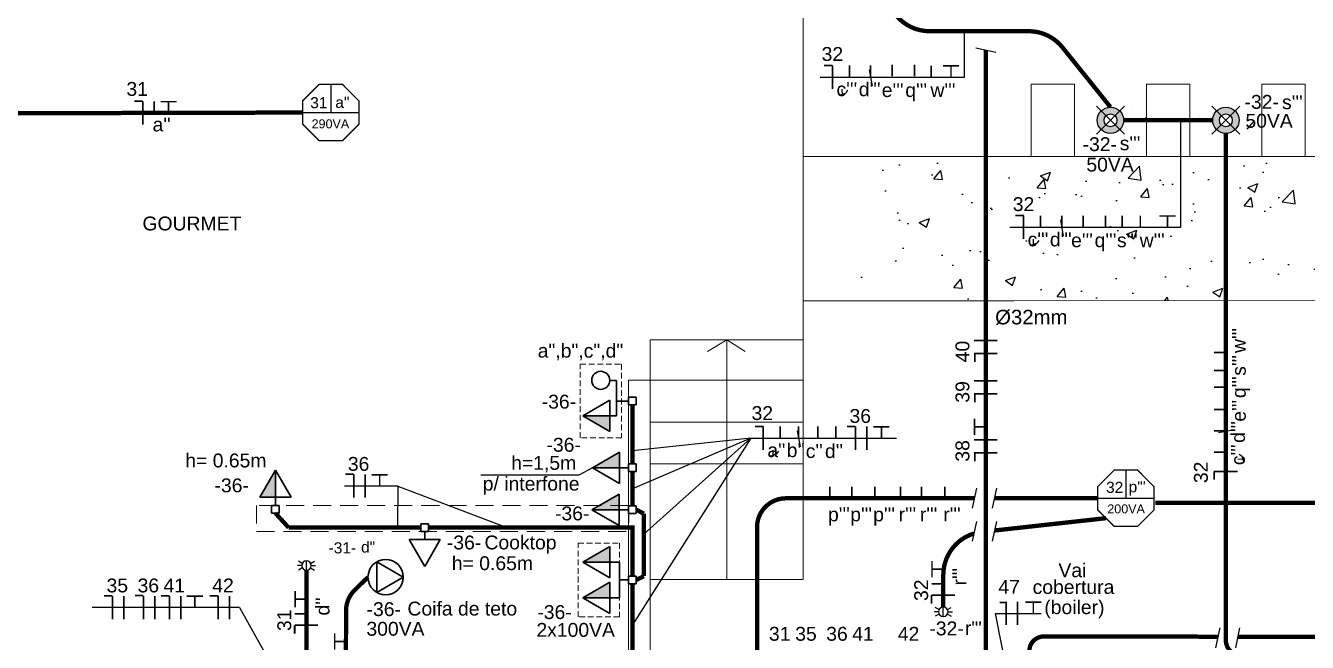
# Model space of a CAD drawing. Header units: millimetres. Extents: x 6597 to 20911, y -10306 to -132.
# Drawn here: x 10610 to 11499, y -6106 to -5679 of the extents above; entities that cross this region are included whole.
import ezdxf
from ezdxf.enums import TextEntityAlignment as Align

# ---------------------------------------------------------------- set-up
doc = ezdxf.new("R2010")
doc.units = ezdxf.units.MM
doc.header["$LTSCALE"] = 25
doc.header["$MEASUREMENT"] = 0
for name, pattern in [('DASHDOT2', [12.7, 6.35, -3.175, 0, -3.175]), ('Dashed', [0.75, 0.5, -0.25]), ('HIDDEN', [9.525, 6.35, -3.175])]:
    doc.linetypes.add(name, pattern=pattern)
for name, color, linetype, lineweight in [('1', 253, 'Continuous', 0), ('EL-Condutos', 5, 'Continuous', 30), ('MAAI - ALVENARIA', 7, 'Continuous', 0), ('P-SIMBOL', 1, 'Continuous', 30), ('TEXTO', 7, 'Continuous', 30), ('TOMADAS', 1, 'Continuous', 20)]:
    doc.layers.add(name, color=color, linetype=linetype, lineweight=lineweight)
for name, color, linetype in [('CIRCUITOS', 7, 'Continuous'), ('Iluminação1', 1, 'Continuous'), ('MAAI - ELÉTRICA', 3, 'Continuous'), ('MAAI - VEGETAÇÃO', 106, 'Continuous')]:
    doc.layers.add(name, color=color, linetype=linetype)
doc.styles.add('Arial', font='arial.ttf')
doc.styles.add('ETECARIAL', font='arial.ttf')

# ---------------------------------------------------------------- blocks, each defined once
blk = doc.blocks.new('A$C13782EA1')
at = {"color": 0}
blk.add_lwpolyline([(0.0552, 0.0148), (0.221, 0.1105), (0.0552, 0.2062)], close=True, dxfattribs=at)
blk.add_circle((0.1105, 0.1105), 0.1105, dxfattribs=at)

msp = doc.modelspace()

# ---------------------------------------------------------------- hatches: boundary and pattern name
at = {"layer": 'Iluminação1'}
h = msp.add_hatch(color=256, dxfattribs=at)
h.dxf.hatch_style = 1
h.paths.add_polyline_path([(11355.89, -5750.84, 1), (11368.82, -5737.91, 1)])
h.paths.add_polyline_path([(11365.51, -5741.22, -1), (11359.2, -5747.53, -1)], flags=16)
h = msp.add_hatch(color=256, dxfattribs=at)
h.dxf.hatch_style = 1
h.paths.add_polyline_path([(11435.89, -5750.84, 1), (11448.82, -5737.91, 1)])
h.paths.add_polyline_path([(11445.51, -5741.22, -1), (11439.2, -5747.53, -1)], flags=16)
at = {"layer": 'MAAI - VEGETAÇÃO', "transparency": 33554559}
h = msp.add_hatch(dxfattribs=at)
h.set_pattern_fill('AR-CONC', color=256, scale=10)
h.set_pattern_definition([(50, (-24217.496, -17853.917), (71.72602, -6.27521), [7.5, -82.5]), (355, (-24217.496, -17853.92), (-13.87513, 75.21921), [6, -66]), (100.45144, (-24211.52, -17854.44), (57.85088, 68.944), [6.37402, -70.11421]), (46.1842, (-24217.5, -17833.92), (106.72413, -16.55193), [11.25, -123.75]), (96.63564, (-24208.6, -17835.3), (93.4662, 97.41186), [9.56103, -105.17138]), (351.18416, (-24217.5, -17833.92), (93.4662, 97.41186), [9, -99]), (21, (-24207.496, -17838.917), (59.690705, -40.26189), [7.5, -82.5]), (326, (-24207.496, -17838.92), (24.33153, 72.515), [6, -66]), (71.45144, (-24202.52, -17842.27), (84.02224, 32.25312), [6.37402, -70.11421]), (37.5, (-24217.496, -17853.917), (1.215986, 33.289385), [0, -65.2, 0, -67, 0, -66.25]), (7.5, (-24217.496, -17853.917), (26.306954, 39.44117), [0, -38.2, 0, -63.7, 0, -25.25]), (327.5, (-24239.796, -17853.917), (53.382244, -2.255487), [0, -25, 0, -78, 0, -103.5]), (317.5, (-24249.796, -17853.917), (58.318617, 10.0105), [0, -32.5, 0, -51.8, 0, -73.5])])
h.paths.add_polyline_path([(12117.36, -5784.38), (12220.02, -5784.38), (12220.02, -5769.38), (11189.36, -5769.38), (11189.36, -5869.38), (11199.36, -5869.38), (11295.36, -5869.38), (11714.04, -5868.58), (11885.71, -5869.38), (12017.36, -5869.38), (12056.86, -5869.38), (12068.86, -5869.38), (12117.36, -5869.38), (12117.36, -5839.56), (12117.36, -5839.56), (12117.36, -5827.56)])
at = {"layer": 'P-SIMBOL', "linetype": 'Continuous'}
for points in [[(11015.23, -5949.12), (10996.48, -5949.12), (11015.23, -5959.94)], [(11021.93, -5985.05), (11003.18, -5985.05), (11021.93, -5974.22)], [(10783.45, -6005.54), (10783.45, -5986.79), (10772.63, -6005.54)], [(11021.66, -6014.19), (11002.91, -6014.19), (11021.66, -6003.37)], [(11015.23, -6050.5), (10996.48, -6050.5), (11015.23, -6039.67)], [(11015.23, -6075.09), (10996.48, -6075.09), (11015.23, -6064.27)]]:
    msp.add_hatch(color=256, dxfattribs=at).paths.add_polyline_path(points)

# ---------------------------------------------------------------- linework, layer by layer
at = {"layer": '1', "linetype": 'Dashed'}
msp.add_lwpolyline([(11028.36, -6011.16), (10770.36, -6011.16), (10770.36, -6029.16), (11028.36, -6029.16), (11028.37, -6011.16)], dxfattribs=at)
at = {"layer": 'CIRCUITOS'}
for p, q in [((11261.06, -5714.49), (11261.06, -5682.68)), ((11269.08, -5694.26), (11282.9, -5697.19)), ((11161.05, -5714.49), (11261.06, -5714.49)), ((11411.14, -5818.5), (11411.14, -5744.38)), ((11292.65, -5818.5), (11411.14, -5818.5)), ((11113, -5964.52), (11031.01, -5973.39)), ((11113, -5964.52), (11031.01, -6093.92)), ((11113, -5964.52), (11031.01, -5999.62)), ((11113, -5964.52), (11038.94, -6031)), ((11113, -5964.52), (11214.05, -5964.52)), ((11003.18, -5985.05), (10993.78, -5990.16)), ((10993.78, -5990.16), (10925.98, -5990.16)), ((10868.26, -5997.73), (10831.26, -5997.73)), ((10868.26, -5997.73), (10868, -6026.51)), ((10868.26, -5997.73), (10943.83, -6026.51)), ((11269.5, -5999.21), (11266.56, -6013.03)), ((11283.31, -5999.21), (11280.38, -6013.03)), ((11269.5, -6022.19), (11266.56, -6036)), ((11283.31, -6022.19), (11280.38, -6036)), ((10758.49, -6081.92), (10656.5, -6081.92)), ((10758.49, -6081.92), (10824.76, -6200.01)), ((11282.68, -6085.92), (11314.33, -6085.92)), ((11292.33, -6135.45), (11282.68, -6085.92)), ((11438.08, -6095.97), (11435.15, -6109.79)), ((11451.89, -6095.97), (11448.96, -6109.79))]:
    msp.add_line(p, q, dxfattribs=at)
at = {"layer": 'CIRCUITOS', "color": 244, "true_color": 0x991b1e}
for points, const_width in [([(11163.74, -5706.36), (11169.66, -5706.36)], 1.16), ([(11169.66, -5706.36), (11169.66, -5722.62)], 1.16), ([(11296.42, -5810.37), (11302.33, -5810.37)], 1.16), ([(11302.16, -5810.37), (11302.16, -5826.63)], 1.16), ([(11370.51, -5810.37), (11370.51, -5818.5)], 1.11), ([(11434.23, -5917.7), (11442.36, -5917.7)], 1.11), ([(11434.23, -5993.4), (11434.23, -5987.49)], 1.16), ([(11434.23, -5987.66), (11450.49, -5987.66)], 1.16)]:
    msp.add_lwpolyline(points, dxfattribs=dict(at, const_width=const_width))
at = {"layer": 'CIRCUITOS'}
for points, const_width in [([(11181.36, -5706.36), (11181.36, -5714.49)], 1.16), ([(11196.11, -5706.36), (11196.11, -5714.49)], 1.16), ([(11210.99, -5705.79), (11210.99, -5713.92)], 1.16), ([(11226.42, -5705.79), (11226.42, -5713.92)], 1.16), ([(11238.01, -5706.65), (11238.01, -5714.49)], 1.11), ([(11246.17, -5706.65), (11257.42, -5706.65)], 1.11), ([(11251.79, -5706.65), (11251.79, -5714.49)], 1.11), ([(10685.62, -5731.19), (10691.53, -5731.19)], 1.16), ([(10691.53, -5731.19), (10691.53, -5747.46)], 1.16), ([(10699.39, -5731.19), (10699.39, -5738)], 1.16), ([(10703.82, -5731.48), (10715.06, -5731.48)], 1.11), ([(10709.44, -5731.48), (10709.44, -5738)], 1.11), ([(11313.87, -5810.37), (11313.87, -5818.5)], 1.16), ([(11328.62, -5810.37), (11328.62, -5818.5)], 1.16), ([(11343.5, -5810.37), (11343.5, -5818.5)], 1.16), ([(11358.92, -5810.37), (11358.92, -5818.5)], 1.16), ([(11383.05, -5810.37), (11383.05, -5818.5)], 1.11), ([(11396.25, -5810.66), (11407.5, -5810.66)], 1.11), ([(11401.87, -5810.66), (11401.87, -5818.5)], 1.11), ([(11267.78, -5897), (11284.04, -5897)], 1.16), ([(11267.78, -5906.01), (11284.04, -5906.01)], 1.16), ([(11268.35, -5911.75), (11268.35, -5905.84)], 1.16), ([(11434.23, -5905.16), (11442.36, -5905.16)], 1.11), ([(11267.78, -5924.95), (11284.04, -5924.95)], 1.16), ([(11267.78, -5933.95), (11284.04, -5933.95)], 1.16), ([(11268.35, -5939.7), (11268.35, -5933.78)], 1.16), ([(11434.23, -5929.29), (11442.36, -5929.29)], 1.16), ([(11434.23, -5944.71), (11442.36, -5944.71)], 1.16), ([(11268.07, -5962.29), (11268.07, -5951.05)], 1.11), ([(11115.87, -5956.39), (11121.78, -5956.39)], 1.16), ([(11121.61, -5956.39), (11121.61, -5972.65)], 1.16), ([(11133.42, -5956.39), (11133.42, -5964.52)], 1.16), ([(11146.17, -5956.39), (11146.17, -5964.52)], 1.16), ([(11159.55, -5956.39), (11159.55, -5964.52)], 1.16), ([(11171.98, -5956.39), (11171.98, -5964.52)], 1.16), ([(11179.65, -5956.39), (11185.56, -5956.39)], 1.16), ([(11185.56, -5956.39), (11185.56, -5972.65)], 1.16), ([(11193.42, -5956.39), (11193.42, -5972.65)], 1.16), ([(11197.93, -5956.68), (11209.17, -5956.68)], 1.11), ([(11203.55, -5956.68), (11203.55, -5964.52)], 1.11), ([(11268.07, -5956.67), (11275.91, -5956.67)], 1.11), ([(11434.23, -5959.6), (11442.36, -5959.6)], 1.16), ([(11267.78, -5965.79), (11284.04, -5965.79)], 1.16), ([(11267.78, -5974.8), (11284.04, -5974.8)], 1.16), ([(11268.35, -5980.54), (11268.35, -5974.63)], 1.16), ([(11434.23, -5974.35), (11442.36, -5974.35)], 1.16), ([(10831.86, -5989.59), (10837.77, -5989.59)], 1.16), ([(10837.77, -5989.59), (10837.77, -6005.86)], 1.16), ([(10845.63, -5989.59), (10845.63, -6005.86)], 1.16), ([(10850.14, -5989.88), (10861.38, -5989.88)], 1.11), ([(10855.76, -5989.88), (10855.76, -5997.73)], 1.11), ([(11167.76, -5998.07), (11167.76, -6006.21)], 1.16), ([(11183.14, -5998.07), (11183.14, -6006.21)], 1.16), ([(11199.06, -5998.07), (11199.06, -6006.21)], 1.16), ([(11216.72, -5998.07), (11216.72, -6006.21)], 1.16), ([(11231.41, -5998.07), (11231.41, -6006.21)], 1.16), ([(11247.61, -5998.07), (11247.61, -6006.21)], 1.16), ([(11238.63, -6060.9), (11238.63, -6049.66)], 1.11), ([(11238.63, -6055.28), (11246.47, -6055.28)], 1.11), ([(11238.34, -6065.41), (11246.47, -6065.41)], 1.16), ([(10664.59, -6073.79), (10670.5, -6073.79)], 1.16), ([(10670.5, -6073.79), (10670.5, -6090.05)], 1.16), ([(10678.37, -6073.79), (10678.37, -6090.05)], 1.16), ([(10686.09, -6073.57), (10692, -6073.57)], 1.16), ([(10692, -6073.79), (10692, -6090.05)], 1.16), ([(10699.87, -6073.79), (10699.87, -6090.05)], 1.16), ([(10704.09, -6073.79), (10710, -6073.79)], 1.16), ([(10710, -6073.79), (10710, -6090.05)], 1.16), ([(10717.87, -6073.79), (10717.87, -6090.05)], 1.16), ([(10721.91, -6074.08), (10733.16, -6074.08)], 1.11), ([(10727.53, -6074.08), (10727.53, -6081.92)], 1.11), ([(10737.87, -6073.79), (10743.79, -6073.79)], 1.16), ([(10743.79, -6073.79), (10743.79, -6090.05)], 1.16), ([(10751.65, -6073.79), (10751.65, -6090.05)], 1.16), ([(10797.11, -6081.73), (10797.11, -6070.49)], 1.11), ([(10797.11, -6076.11), (10804.95, -6076.11)], 1.11), ([(11238.34, -6073.27), (11254.6, -6073.27)], 1.16), ([(11238.34, -6079.18), (11238.34, -6073.27)], 1.16), ([(11290.16, -6077.79), (11290.16, -6094.05)], 1.16), ([(11290.16, -6077.79), (11290.16, -6094.05)], 1.16), ([(11298.02, -6077.79), (11298.02, -6094.05)], 1.16), ([(11303.27, -6078.08), (11314.51, -6078.08)], 1.11), ([(11308.89, -6078.08), (11308.89, -6085.92)], 1.11), ([(10796.82, -6086.24), (10804.95, -6086.24)], 1.16), ([(11285.5, -6078.36), (11290.33, -6078.36)], 1.16), ([(10796.82, -6094.1), (10813.08, -6094.1)], 1.16), ([(10796.82, -6100.01), (10796.82, -6094.1)], 1.16), ([(10824.56, -6110.98), (10824.56, -6099.74)], 1.11), ([(10824.56, -6105.36), (10832.4, -6105.36)], 1.11)]:
    msp.add_lwpolyline(points, dxfattribs=dict(at, const_width=const_width))
at = {"layer": 'EL-Condutos', "linetype": 'Dashed', "const_width": 3}
for points in [[(11135.38, -5520.86), (11210.32, -5666.41, 0.280896), (11236.99, -5682.68), (11305.69, -5682.68, -0.227074), (11329.07, -5693.87), (11362.36, -5735.23)], [(11442.36, -5753.52), (11442.36, -6104.67, 0.414214), (11452.36, -6114.67), (11463.16, -6114.67)], [(11450.59, -6102.1), (11856.15, -6102.6, 0.414599), (11866.17, -6092.6), (11866.17, -6056.64, -0.414214), (11876.17, -6046.64), (12459.66, -6046.64)], [(11306.13, -6157.91), (11306.13, -6111.93, -0.414577), (11316.14, -6101.93), (11436.78, -6102.08)]]:
    msp.add_lwpolyline(points, format="xyb", dxfattribs=at)
for points in [[(11276.01, -6157.91), (11276.01, -5695.73)], [(11371.5, -5744.38), (11433.21, -5744.38)]]:
    msp.add_lwpolyline(points, dxfattribs=at)
at = {"layer": 'EL-Condutos', "const_width": 3}
for points in [[(10556.94, -5739.63), (10802.38, -5739.02)], [(11031.01, -5941.5), (11031.01, -5982.4)], [(11031.01, -5987.7), (11031.01, -6011.54)], [(11281.82, -6006.21), (11353.55, -6006.21)], [(10792.61, -6026.51), (10783.45, -6016.47)], [(11033.66, -6014.19), (11038.94, -6016.85)], [(11038.94, -6060.14), (11038.94, -6016.85)], [(11393.45, -6009.39), (11812.7, -6009.39)], [(11281.96, -6028.52), (11359.26, -6019.99)], [(10792.61, -6026.51), (10884.31, -6026.51)], [(10889.62, -6026.51), (11031.05, -6026.51), (11031.01, -6060.14)], [(11033.66, -6062.8), (11038.94, -6060.14)], [(11031.01, -6206.75), (11031.01, -6065.45)]]:
    msp.add_lwpolyline(points, dxfattribs=at)
for points in [[(11117.36, -6130.2), (11117.36, -6026.21, -0.414214), (11137.36, -6006.21), (11268.01, -6006.21)], [(11246.47, -6081.58), (11246.47, -6059.31, -0.329825), (11267.71, -6030.62, -0.329825)], [(10805, -6056.1), (10804.95, -6120.56, 0.198912), (10810.81, -6134.7), (10818.57, -6142.46)], [(10847.64, -6060.83), (10838.49, -6069.73, 0.202135), (10832.43, -6084.04), (10832.36, -6136.62)]]:
    msp.add_lwpolyline(points, format="xyb", dxfattribs=at)
at = {"layer": 'Iluminação1'}
for p, q in [((10821.88, -5719.52), (10821.88, -5739.02)), ((10802.38, -5739.02), (10841.38, -5739.02)), ((11352.66, -5734.68), (11372.05, -5754.07)), ((11372.05, -5734.68), (11352.66, -5754.07)), ((11432.66, -5734.68), (11452.05, -5754.07)), ((11452.05, -5734.68), (11432.66, -5754.07)), ((11373.05, -5986.71), (11373.05, -6006.21)), ((11353.55, -6006.21), (11392.55, -6006.21))]:
    msp.add_line(p, q, dxfattribs=at)
at = {"layer": 'Iluminação1', "const_width": 0.91}
for points in [[(10813.8, -5719.52), (10802.38, -5730.94), (10802.38, -5747.1), (10813.8, -5758.52), (10829.96, -5758.52), (10841.38, -5747.1), (10841.38, -5730.94), (10829.96, -5719.52)], [(11364.97, -5986.71), (11353.55, -5998.13), (11353.55, -6014.28), (11364.97, -6025.71), (11381.13, -6025.71), (11392.55, -6014.28), (11392.55, -5998.13), (11381.13, -5986.71)]]:
    msp.add_lwpolyline(points, close=True, dxfattribs=at)
at = {"layer": 'Iluminação1'}
for centre, radius in [((11362.36, -5744.38), 9.14), ((11362.36, -5744.38), 9.14), ((11362.36, -5744.38), 4.46), ((11442.36, -5744.38), 9.14), ((11442.36, -5744.38), 9.14), ((11442.36, -5744.38), 4.46)]:
    msp.add_circle(centre, radius, dxfattribs=at)
at = {"layer": 'MAAI - ALVENARIA'}
for p, q in [((11149.36, -5982.38), (11149.36, -5102.38)), ((11307.36, -5719.38), (11337.36, -5719.38)), ((11307.36, -5769.38), (11307.36, -5719.38)), ((11337.36, -5719.38), (11337.36, -5769.38)), ((11387.36, -5719.38), (11417.36, -5719.38)), ((11387.36, -5769.38), (11387.36, -5719.38)), ((11417.36, -5719.38), (11417.36, -5769.38)), ((11467.36, -5719.38), (11497.36, -5719.38)), ((11467.36, -5769.38), (11467.36, -5719.38)), ((11497.36, -5719.38), (11497.36, -5769.38)), ((11149.36, -5769.38), (12220.02, -5769.38)), ((11295.36, -5869.38), (11149.36, -5869.38)), ((11149.36, -5869.38), (11149.36, -5982.38)), ((11714.04, -5868.58), (11295.36, -5869.38)), ((11149.36, -5896.38), (11043.36, -5896.38)), ((11043.36, -5896.38), (11043.36, -5982.38)), ((11096.36, -5896.38), (11083.05, -5904.46)), ((11096.36, -6062.38), (11096.36, -5896.38)), ((11096.36, -6062.38), (11096.36, -5896.38)), ((11096.36, -5896.38), (11109.02, -5904.46)), ((11028.36, -6149.4), (11028.36, -5924.38)), ((11043.36, -5924.38), (11028.36, -5924.38)), ((11149.36, -5924.38), (11043.36, -5924.38)), ((11149.36, -5953.38), (11043.36, -5953.38)), ((11149.36, -5982.38), (11043.36, -5982.38)), ((11149.36, -5982.38), (11043.36, -5982.38)), ((11043.36, -6062.38), (11043.36, -5982.38)), ((11149.36, -5982.38), (11149.36, -6062.38)), ((11028.36, -6089.4), (11028.36, -5989.4)), ((11149.36, -6062.38), (11043.36, -6062.38)), ((11043.36, -6062.38), (11043.36, -6149.4)), ((11028.36, -6259.4), (11028.36, -6089.4)), ((11028.36, -6209.4), (11028.36, -6099.4))]:
    msp.add_line(p, q, dxfattribs=at)
at = {"layer": 'MAAI - ELÉTRICA'}
for p, q in [((10805.01, -6056.1), (10805.01, -6049.54)), ((10805.01, -6056.1), (10805.01, -6049.54)), ((11246.47, -6088.14), (11246.47, -6081.58)), ((11246.47, -6088.14), (11246.47, -6081.58))]:
    msp.add_line(p, q, dxfattribs=at)
for points in [[(10802.11, -6051.27), (10799.48, -6049.75)], [(10807.9, -6051.27), (10810.54, -6049.75)], [(10801.72, -6052.82), (10798.68, -6052.82)], [(10802.11, -6054.37), (10799.48, -6055.89)], [(10807.9, -6054.37), (10810.54, -6055.89)], [(10808.29, -6052.82), (10811.34, -6052.82)], [(11243.19, -6084.86), (11240.14, -6084.86)], [(11243.58, -6083.31), (11240.94, -6081.78)], [(11243.58, -6086.41), (11240.94, -6087.93)], [(11249.36, -6083.31), (11252, -6081.78)], [(11249.36, -6086.41), (11252, -6087.93)], [(11249.75, -6084.86), (11252.8, -6084.86)]]:
    msp.add_lwpolyline(points, dxfattribs=at)
for centre, start, end in [((10805.01, -6052.82), 90, 270), ((10805.01, -6052.82), 270, 90), ((11246.47, -6084.86), 90, 270), ((11246.47, -6084.86), 270, 90)]:
    msp.add_arc(centre, 3.28, start, end, dxfattribs=at)
at = {"layer": 'MAAI - VEGETAÇÃO', "transparency": 33554559}
for p, q in [((11195.17, -5709.41), (11197.16, -5720.57)), ((11174.87, -5726.84), (11178.8, -5725.48)), ((11176.57, -5726.84), (11176.42, -5722.84)), ((11180.09, -5723.62), (11178.8, -5725.48)), ((11327.67, -5813.41), (11329.66, -5824.57)), ((11309.08, -5830.85), (11308.93, -5826.84)), ((11312.6, -5827.63), (11311.31, -5829.48)), ((11307.37, -5830.85), (11311.31, -5829.48)), ((11145.22, -5959.43), (11147.22, -5970.59)), ((11437.27, -5960.54), (11448.43, -5958.55)), ((11126.93, -5976.87), (11130.86, -5975.5)), ((11128.63, -5976.87), (11128.48, -5972.86)), ((11132.15, -5973.65), (11130.86, -5975.5)), ((11451.49, -5975.62), (11453.34, -5976.91)), ((11454.7, -5980.84), (11453.34, -5976.91))]:
    msp.add_line(p, q, dxfattribs=at)
at = {"layer": 'MAAI - VEGETAÇÃO', "linetype": 'Continuous', "transparency": 33554559}
for p, q in [((11371.04, -5738.99), (11371.04, -5738.99)), ((11377.21, -5735.36), (11377.21, -5735.36)), ((11457.21, -5735.36), (11457.21, -5735.36)), ((11385.47, -5744.36), (11387.36, -5742.12)), ((11385.47, -5744.36), (11387.36, -5744.53)), ((11424.42, -5741.25), (11424.42, -5741.25)), ((11446.87, -5744.28), (11446.87, -5744.28)), ((11457.2, -5750.64), (11462.02, -5744.89)), ((11348.02, -5752.7), (11348.02, -5752.7)), ((11373.05, -5749.4), (11373.05, -5749.4)), ((11428.02, -5752.7), (11428.02, -5752.7))]:
    msp.add_line(p, q, dxfattribs=at)
at = {"layer": 'MAAI - VEGETAÇÃO', "color": 244, "true_color": 0x991b1e, "transparency": 33554559}
msp.add_line((11454.7, -5979.13), (11450.7, -5979.28), dxfattribs=at)
at = {"layer": 'P-SIMBOL'}
for p, q in [((11015.23, -5924.52), (11020.01, -5924.52)), ((11020.01, -5924.52), (11020.01, -5949.12)), ((11015.23, -5938.29), (10996.48, -5949.12)), ((11015.23, -5959.94), (11015.23, -5938.29)), ((11028.36, -5938.84), (11020.01, -5938.84)), ((11028.36, -5941.5), (11028.36, -5936.19)), ((11028.36, -5936.19), (11033.66, -5936.19)), ((11033.66, -5941.5), (11028.36, -5941.5)), ((11033.66, -5936.19), (11033.66, -5941.5)), ((10996.48, -5949.12), (11015.23, -5949.12)), ((10996.48, -5949.12), (11015.23, -5959.94)), ((11015.23, -5949.12), (11020.01, -5949.12)), ((11003.18, -5985.05), (11021.93, -5974.22)), ((11021.93, -5974.22), (11021.93, -5995.87)), ((10783.45, -5986.79), (10772.63, -6005.54)), ((10783.45, -5986.79), (10783.45, -6005.54)), ((10794.28, -6005.54), (10783.45, -5986.79)), ((11003.18, -5985.05), (11021.93, -5985.05)), ((11021.93, -5995.87), (11003.18, -5985.05)), ((11009.61, -5985.05), (11028.36, -5985.05)), ((11021.93, -5985.05), (11028.63, -5985.05)), ((11028.36, -5987.7), (11028.36, -5982.4)), ((11028.36, -5982.4), (11033.66, -5982.4)), ((11033.66, -5987.7), (11028.36, -5987.7)), ((11033.66, -5982.4), (11033.66, -5987.7)), ((10772.63, -6005.54), (10794.28, -6005.54)), ((10783.45, -6005.54), (10783.45, -6011.16)), ((11002.91, -6014.19), (11021.66, -6003.37)), ((11021.66, -6003.37), (11021.66, -6025.02)), ((10780.8, -6011.16), (10786.11, -6011.16)), ((10780.8, -6016.47), (10780.8, -6011.16)), ((10786.11, -6011.16), (10786.11, -6016.47)), ((11002.91, -6014.19), (11021.66, -6014.19)), ((11021.66, -6025.02), (11002.91, -6014.19)), ((11021.66, -6014.19), (11028.36, -6014.19)), ((11028.36, -6016.85), (11028.36, -6011.54)), ((11028.36, -6011.54), (11033.66, -6011.54)), ((11033.66, -6011.54), (11033.66, -6016.85)), ((10780.8, -6016.47), (10786.11, -6016.47)), ((10884.31, -6023.86), (10884.31, -6029.16)), ((10884.31, -6023.86), (10889.62, -6023.86)), ((10889.62, -6029.16), (10889.62, -6023.86)), ((11033.66, -6016.85), (11028.36, -6016.85)), ((10884.31, -6029.16), (10889.62, -6029.16)), ((10886.97, -6034.79), (10886.97, -6029.16)), ((10886.97, -6053.54), (10876.14, -6034.79)), ((10876.14, -6034.79), (10897.79, -6034.79)), ((10897.79, -6034.79), (10886.97, -6053.54)), ((10996.48, -6050.5), (11015.23, -6039.67)), ((11015.23, -6039.67), (11015.23, -6061.32)), ((10996.48, -6050.5), (11015.23, -6050.5)), ((11015.23, -6061.32), (10996.48, -6050.5)), ((11015.23, -6050.5), (11021.93, -6050.5)), ((11021.93, -6075.09), (11021.93, -6050.5)), ((10996.48, -6075.09), (11015.23, -6064.27)), ((11015.23, -6064.27), (11015.23, -6085.92)), ((11028.36, -6062.8), (11021.93, -6062.8)), ((11028.36, -6065.45), (11028.36, -6060.14)), ((11028.36, -6060.14), (11033.66, -6060.14)), ((11033.66, -6065.45), (11028.36, -6065.45)), ((11033.66, -6060.14), (11033.66, -6065.45)), ((10996.48, -6075.09), (11015.23, -6075.09)), ((11015.23, -6085.92), (10996.48, -6075.09)), ((11015.23, -6075.09), (11021.93, -6075.09))]:
    msp.add_line(p, q, dxfattribs=at)
msp.add_circle((11008.98, -5924.52), 6.25, dxfattribs=at)
at = {"layer": 'TOMADAS', "linetype": 'HIDDEN', "ltscale": 0.025}
for points in [[(10994.81, -5964.31), (10994.81, -5913.38), (11023.46, -5913.38), (11023.46, -5964.31)], [(10993.29, -6088.26), (10993.29, -6037.33), (11021.93, -6037.33), (11021.93, -6088.26)]]:
    msp.add_lwpolyline(points, close=True, dxfattribs=at)

# ---------------------------------------------------------------- block references
at = {"layer": 'P-SIMBOL', "xscale": -110.8433195276169, "yscale": 110.8433195276169, "zscale": 110.8433195276169, "rotation": 180}
msp.add_blockref('A$C13782EA1', (10847.64, -6048.58), dxfattribs=at)

# ---------------------------------------------------------------- texts
at = {"layer": 'CIRCUITOS', "color": 244, "linetype": 'DASHDOT2', "true_color": 0x991b1e, "style": 'Arial'}
for s, p in [('32', (11162.13, -5703.27)), ("s'''", (11366.85, -5832.27))]:
    msp.add_text(s, height=9.6, dxfattribs=at).set_placement(p)
at = {"layer": 'CIRCUITOS', "linetype": 'DASHDOT2', "style": 'Arial'}
for s, height, p in [('31', 9.6, (10680.19, -5727.46)), ("c'''", 9.6, (11172.43, -5727.69)), ("d'''", 9.6, (11187.86, -5727.69)), ("e'''", 9.6, (11203.8, -5728.27)), ("q'''", 9.6, (11220.12, -5728.27)), ("w'''", 9.6, (11237.58, -5728.27)), ('31', 7.68, (10807.62, -5736.02)), ('a"', 7.68, (10825.02, -5735.81)), ('-32-', 9.6, (11455.28, -5736.43)), ("s'''", 9.6, (11481.29, -5736.64)), ('50VA', 9.6, (11455.92, -5749.53)), ("a''", 9.6, (10698.31, -5752.09)), ('290VA', 6.221, (10808.56, -5749.94)), ('-32-', 9.6, (11343.04, -5765.73)), ("s'''", 9.6, (11368.78, -5765.15)), ('50VA', 9.6, (11345.65, -5779.87)), ('32', 9.6, (11294.63, -5807.27)), ("c'''", 9.6, (11304.94, -5831.7)), ("d'''", 9.6, (11320.36, -5831.7)), ("e'''", 9.6, (11335.06, -5832.27)), ("q'''", 9.6, (11351.38, -5832.27)), ("w'''", 9.6, (11382.62, -5832.27)), ('a",b",c",d"', 9.6, (10965.3, -5908.79)), ('-36-', 9.6, (10968.08, -5944.08)), ('32', 9.6, (11113.55, -5951.99)), ('36', 9.6, (11181.47, -5953.98)), ('-36-', 9.6, (10971.38, -5973.95)), ("a''", 9.6, (11124.49, -5977.72)), ("b''", 9.6, (11137.91, -5977.72)), ("c''", 9.6, (11151.12, -5978.3)), ("d''", 9.6, (11164.44, -5978.3)), ('36', 9.6, (10833.68, -5987.19)), ('-36-', 9.6, (10741.26, -6002.06)), ('32', 7.68, (11359.32, -6002.47)), ('p"\'', 7.68, (11374.96, -6002.09)), ('-36-', 9.6, (10977.28, -6021.5)), ("p'''", 9.6, (11166.56, -6022.17)), ("p'''", 9.6, (11181.95, -6022.17)), ("p'''", 9.6, (11197.86, -6022.17)), ("r'''", 9.6, (11215.53, -6022.17)), ("r'''", 9.6, (11230.21, -6022.17)), ("r'''", 9.6, (11246.41, -6022.17)), ('200VA', 6.221, (11360.15, -6016.66)), ('-36-', 9.6, (10902.33, -6041.63)), ('-31-', 7.68, (10820.33, -6044.37)), ('d"', 7.68, (10842.84, -6043.81)), ('35', 9.6, (10666.41, -6071.38)), ('36', 9.6, (10687.91, -6071.38)), ('41', 9.6, (10705.91, -6071.38)), ('42', 9.6, (10739.7, -6071.38)), ('47', 9.6, (11284.64, -6072.39)), ('-36-', 9.6, (10965.04, -6089.85)), ('2x100VA', 9.6, (10964.41, -6102.17)), ('31', 9.6, (11125.6, -6104.88)), ('35', 9.6, (11143.81, -6104.88)), ('36', 9.6, (11165.31, -6104.88)), ('41', 9.6, (11183.31, -6104.88)), ('42', 9.6, (11214.95, -6104.88)), ('-32-', 9.6, (11236.81, -6101.16)), ('r"\'', 9.6, (11261.46, -6100.95))]:
    msp.add_text(s, height=height, dxfattribs=at).set_placement(p)
for s, p in [("w'''", (11456.13, -5905.59)), ('40', (11264.54, -5912.04)), ('39', (11264.54, -5939.99)), ("q'''", (11456.13, -5936.83)), ("e'''", (11456.13, -5953.15)), ("d'''", (11455.56, -5967.85)), ('38', (11264.54, -5980.84)), ("c'''", (11455.56, -5983.28)), ("r'''", (11262.44, -6066.6)), ('32', (11235.93, -6077.36)), ("d''", (10820.92, -6087.43)), ('31', (10794.41, -6098.19))]:
    msp.add_text(s, height=9.6, rotation=90, dxfattribs=at).set_placement(p)
at = {"layer": 'CIRCUITOS', "color": 244, "linetype": 'DASHDOT2', "true_color": 0x991b1e, "style": 'Arial'}
for s, p in [("s'''", (11456.13, -5921.36)), ('32', (11429.83, -5995.72))]:
    msp.add_text(s, height=9.6, rotation=90, dxfattribs=at).set_placement(p)
at = {"layer": 'CIRCUITOS', "linetype": 'DASHDOT2', "style": 'Arial'}
for s, p in [('h=1,5m', (10992, -5986.49)), ('Coifa de teto', (10951.05, -6087.42)), ('-36-', (10870.52, -6087.8)), ('300VA', (10886.82, -6101.4))]:
    msp.add_text(s, height=9.6, dxfattribs=at).set_placement(p, align=Align.RIGHT)
at = {"layer": 'CIRCUITOS', "linetype": 'DASHDOT2', "char_height": 9.6, "attachment_point": 9, "style": 'Arial'}
for s, insert, width in [('h= 0.65m', (10777.27, -5984.96), 92.7687), ('\\pxt4;p/ interfone', (10994.3, -6003.79), 100.0722), ('Cooktop ', (10978.35, -6044.49), 53.163), ('h= 0.65m', (10962.03, -6056.12), 96.4695)]:
    msp.add_mtext(s, dxfattribs=dict(at, insert=insert, width=width))
at = {"layer": 'TEXTO', "linetype": 'DASHDOT2', "style": 'Arial'}
for s, p in [('GOURMET', (10691.31, -5820.66)), ('Vai ', (11326.28, -6060.86)), ('cobertura', (11308.4, -6072.46)), ('(boiler)', (11316.49, -6086.44))]:
    msp.add_text(s, height=9.6, dxfattribs=at).set_placement(p)
at = {"layer": 'TEXTO', "style": 'ETECARIAL'}
msp.add_text('%%C32mm', height=10.091, dxfattribs=at).set_placement((11282.42, -5885.74))

doc.saveas('drawing.dxf')
